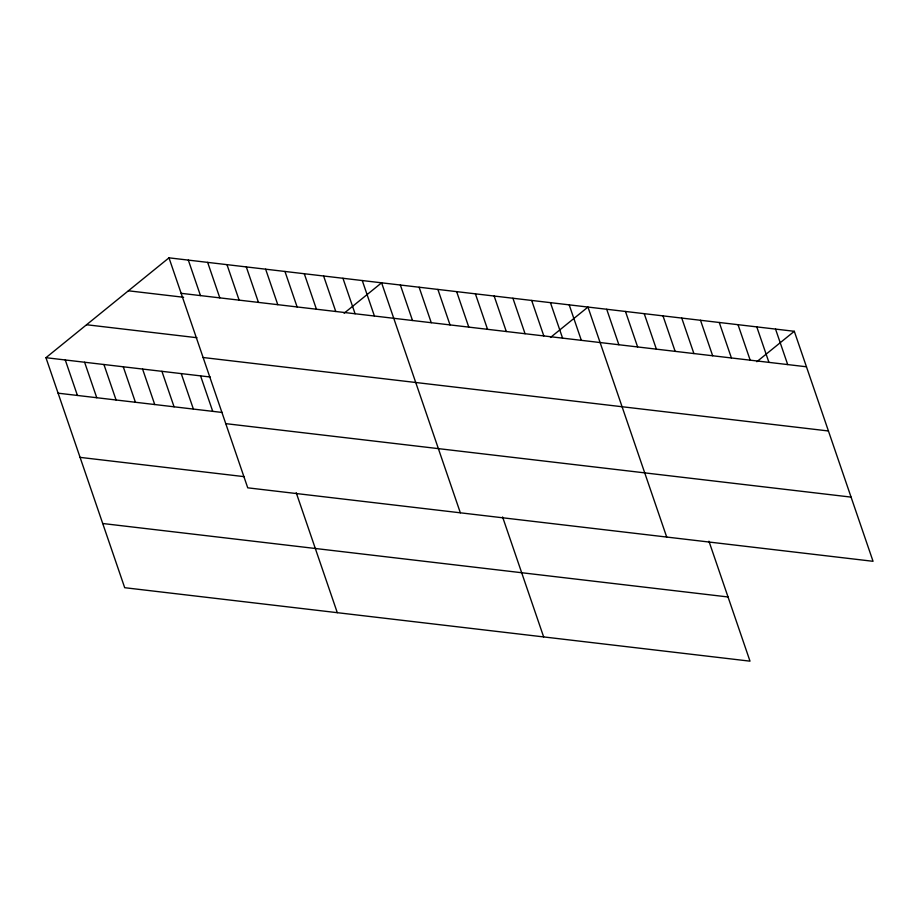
<?xml version="1.0" encoding="UTF-8"?>
<svg xmlns="http://www.w3.org/2000/svg" width="919" height="919" viewBox="0 0 919 919"><rect width="100%" height="100%" fill="white"/><g stroke="black" fill="none" stroke-linecap="round" stroke-linejoin="round"><path stroke-width="1.38" d="M708.94 541.211L750.007 661.163L124.697 587.701L45.95 357.698L168.993 257.837L794.303 331.299L873.05 561.302L247.739 487.828L168.993 257.837M344.12 313.23L381.603 282.811L460.35 512.813M550.47 337.48L587.953 307.061L666.7 537.052M756.819 361.718L794.303 331.299M181.146 293.322L806.457 366.784M128.396 290.795L183.616 297.274M86.558 324.74L196.999 337.721M203.122 357.514L828.433 430.977M45.95 357.698L210.233 377.008M58.104 393.183L222.387 412.482M225.764 423.648L851.074 497.11M80.079 457.375L244.362 476.674M102.721 523.508L728.032 596.971M775.544 329.094L787.698 364.579M756.785 326.888L768.939 362.373M738.026 324.694L750.18 360.168M719.267 322.489L731.421 357.973M700.508 320.283L712.662 355.768M681.749 318.077L693.902 353.562M662.99 315.872L675.143 351.357M644.23 313.666L656.384 349.151M625.471 311.461L637.625 346.945M606.712 309.266L618.866 344.74M569.194 304.855L581.336 340.34M550.435 302.65L562.577 338.135M531.676 300.444L543.818 335.929M512.917 298.238L525.059 333.723M494.158 296.033L506.3 331.518M475.399 293.839L487.541 329.312M456.64 291.633L468.782 327.118M437.881 289.428L450.023 324.912M502.59 516.972L543.657 636.924M419.121 287.222L431.264 322.707M400.362 285.016L412.505 320.501M362.27 280.548L374.424 316.033M342.948 278.273L355.09 313.758M323.614 275.999L335.768 311.484M304.292 273.736L316.435 309.221M284.959 271.461L297.113 306.946M265.637 269.187L277.779 304.671M246.303 266.924L258.457 302.408M226.982 264.649L239.124 300.134M296.228 492.733L337.296 612.674M207.648 262.375L219.802 297.859M188.326 260.111L200.468 295.585M200.572 375.871L212.726 411.356M181.238 373.596L193.392 409.081M161.916 371.322L174.07 406.807M142.583 369.059L154.737 404.544M123.261 366.784L135.415 402.269M103.927 364.51L116.081 399.995M84.605 362.247L96.759 397.732M65.272 359.972L77.426 395.457"/></g></svg>
